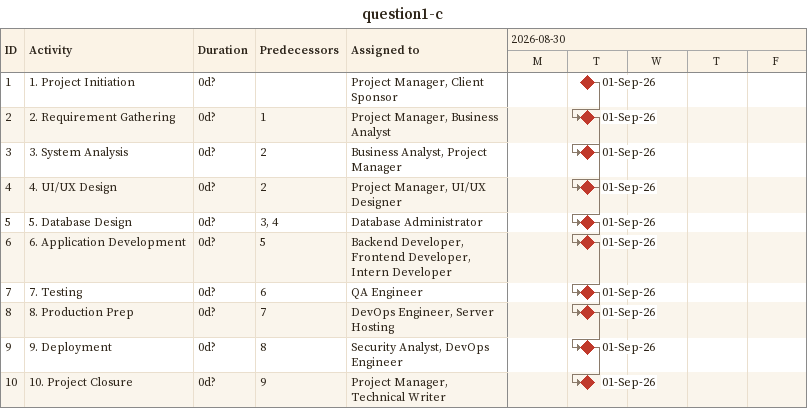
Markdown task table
question1-c

| ID | Task | Duration | Start | Finish | Predecessors | Resources |
|---|---|---|---|---|---|---|
| 1 | 1. Project Initiation | 0d? | 2026-09-01 | 2026-09-01 |  | Project Manager, Client Sponsor |
| 2 | 2. Requirement Gathering | 0d? | 2026-09-01 | 2026-09-01 | 1 | Project Manager, Business Analyst |
| 3 | 3. System Analysis | 0d? | 2026-09-01 | 2026-09-01 | 2 | Business Analyst, Project Manager |
| 4 | 4. UI/UX Design | 0d? | 2026-09-01 | 2026-09-01 | 2 | Project Manager, UI/UX Designer |
| 5 | 5. Database Design | 0d? | 2026-09-01 | 2026-09-01 | 3, 4 | Database Administrator |
| 6 | 6. Application Development | 0d? | 2026-09-01 | 2026-09-01 | 5 | Backend Developer, Frontend Developer, Intern Developer |
| 7 | 7. Testing | 0d? | 2026-09-01 | 2026-09-01 | 6 | QA Engineer |
| 8 | 8. Production Prep | 0d? | 2026-09-01 | 2026-09-01 | 7 | DevOps Engineer, Server Hosting |
| 9 | 9. Deployment | 0d? | 2026-09-01 | 2026-09-01 | 8 | Security Analyst, DevOps Engineer |
| 10 | 10. Project Closure | 0d? | 2026-09-01 | 2026-09-01 | 9 | Project Manager, Technical Writer |
